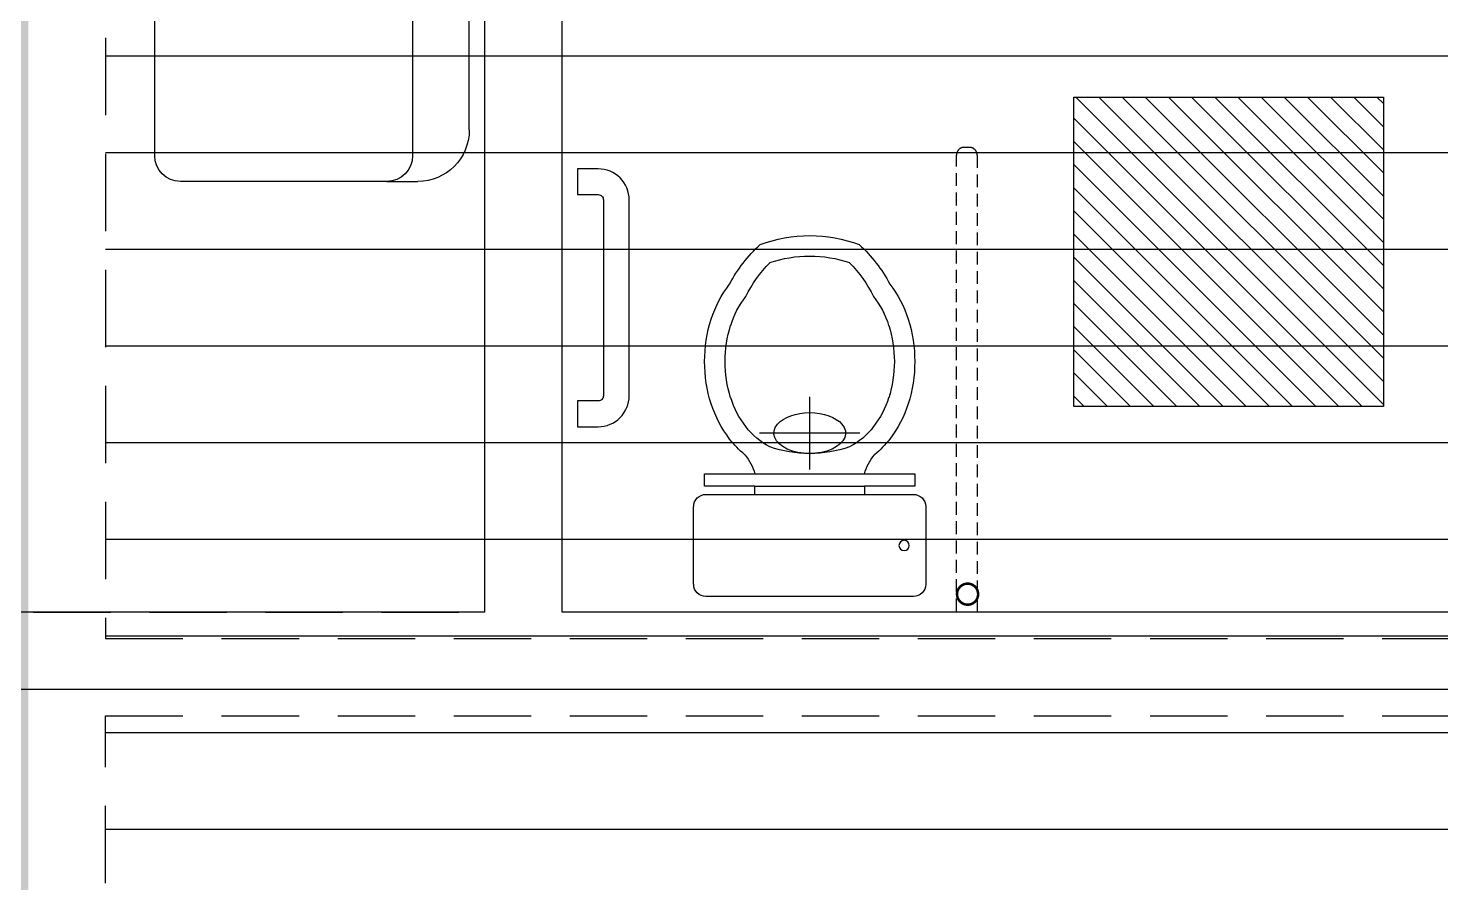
# Model space of a CAD drawing. Header units: inches. Extents: x 567115 to 582893, y 124948 to 133566.
# Drawn here: x 580393.6 to 580667.4, y 130039.6 to 130205.4 of the extents above; entities that cross this region are included whole.
import ezdxf

# ---------------------------------------------------------------- set-up
doc = ezdxf.new("R2010")
doc.units = ezdxf.units.IN
doc.header["$MEASUREMENT"] = 0
doc.linetypes.add('DASHED', pattern=[0.75, 0.5, -0.25])
doc.linetypes.add('HIDDEN', pattern=[0.375, 0.25, -0.125])
doc.layers.add('bargh', color=2, linetype='Continuous', plot=False)
for name, color, linetype in [('kazeb', 15, 'Continuous'), ('khatchin', 15, 'DASHED'), ('mobl', 11, 'Continuous'), ('wall kanaf', 4, 'Continuous')]:
    doc.layers.add(name, color=color, linetype=linetype)

# ---------------------------------------------------------------- blocks, each defined once
blk = doc.blocks.new('barh')
at = {"layer": 'bargh', "ltscale": 80}
h = blk.add_hatch(dxfattribs=at)
h.set_pattern_fill('ANSI31', color=256)
h.set_pattern_definition([(45, (-26898.8397, -10198.602), (-2.24506403, 2.24506403), [])])
h.paths.add_polyline_path([(60, 60), (0, 60), (0, 0), (60, 0)])
blk.add_lwpolyline([(60, 60), (0, 60), (0, 0), (60, 0)], close=True, dxfattribs=at)
blk = doc.blocks.new('T100')
at = {"layer": 'mobl', "linetype": 'Continuous'}
for p, q in [((500598.71, -31043.85), (500613.77, -31043.85)), ((500617.74, -31045.98), (500620.11, -31045.98)), ((500617.74, -31055.74), (500617.74, -31045.98)), ((500620.11, -31045.98), (500620.11, -31055.74)), ((500596.33, -31086.47), (500596.33, -31046.23)), ((500616.15, -31046.23), (500616.15, -31055.74)), ((500616.15, -31055.74), (500617.74, -31055.74)), ((500616.15, -31055.74), (500616.15, -31076.96)), ((500617.74, -31055.74), (500617.74, -31076.96)), ((500620.11, -31055.74), (500620.11, -31076.96)), ((500628.04, -31076.08), (500628.04, -31056.62)), ((500621, -31066.35), (500635.09, -31066.35)), ((500616.15, -31076.96), (500616.15, -31086.47)), ((500617.74, -31076.96), (500616.15, -31076.96)), ((500617.74, -31086.72), (500617.74, -31076.96)), ((500620.11, -31076.96), (500620.11, -31086.72)), ((500620.11, -31086.72), (500617.74, -31086.72)), ((500613.77, -31088.85), (500598.71, -31088.85)), ((500613.77, -31088.85), (500613.77, -31088.85))]:
    blk.add_line(p, q, dxfattribs=at)
at = {"layer": 'mobl', "linetype": 'Continuous', "extrusion": (0, 0, -1)}
for centre, major_axis, ratio, start_param, end_param in [((500598.71, -31046.23), (1.68, 1.68), 1, 3.926991, 5.497787), ((500613.77, -31046.23), (-1.68, 1.68), 1, 0.785398, 2.356194), ((500641.91, -31073.04), (19.14, 19.14), 1, -1.093978, -0.785398), ((500641.91, -31073.04), (-19.14, 19.14), 1, 0.785398, 1.093978), ((500640.45, -31068.44), (15.72, 15.72), 1, -1.4413, -1.093978), ((500643.38, -31068.44), (-15.72, 15.72), 1, 1.093978, 1.4413), ((500638.2, -31065.52), (13.12, 13.12), 1, 4.613673, 4.841885), ((500640.45, -31068.44), (-12.92, 12.92), 1, 0.129496, 0.476819), ((500641.91, -31073.04), (16.34, 16.34), 1, -1.093978, -0.785398), ((500641.91, -31073.04), (-16.34, 16.34), 1, 0.785398, 1.093978), ((500643.38, -31068.44), (-12.92, 12.92), 1, 1.093978, 1.4413), ((500643.47, -31076.14), (20.28, 20.28), 1, -0.296443, 0.042032), ((500617.74, -31046.74), (6.58, 6.58), 1, 1.640232, 2.098393), ((500638.2, -31065.52), (-10.32, 10.32), 1, 5.991563, 6.412682), ((500643.39, -31076.67), (-17.88, 17.88), 1, 1.241205, 1.560823), ((500651.5, -31064.08), (-3.58, 19.68), 0.731658, 1.323908, 1.817684), ((500628.04, -31066.35), (0, 6.95), 0.570521, 2.688702, 6.736076), ((500634.93, -31064.16), (2.61, 15.84), 0.664885, 4.465501, 4.959277), ((500651.52, -31064.16), (-2.61, 15.84), 0.664885, 1.323908, 1.817684), ((500628.04, -31066.35), (0, 6.95), 0.570521, 0.45289, 2.688702), ((500634.93, -31068.54), (-2.61, 15.84), 0.664885, 4.465501, 4.959277), ((500651.52, -31068.54), (2.61, 15.84), 0.664885, 1.323908, 1.817684), ((500651.5, -31068.62), (3.58, 19.68), 0.731658, 1.323908, 1.817684), ((500638.2, -31067.17), (-10.32, 10.32), 1, 4.582893, 5.004011), ((500643.39, -31056.03), (17.88, 17.88), 1, 1.580769, 1.900388), ((500643.47, -31056.56), (20.28, 20.28), 1, 1.528765, 1.867239), ((500617.74, -31085.96), (6.58, 6.58), 1, -0.527596, -0.069436), ((500638.2, -31067.17), (-13.12, 13.12), 1, 4.582893, 4.811105), ((500640.45, -31064.25), (-12.92, 12.92), 1, 4.23557, 4.582893), ((500643.38, -31064.25), (-12.92, 12.92), 1, 3.271089, 3.618411), ((500641.91, -31059.65), (-16.34, 16.34), 1, 3.926991, 4.23557), ((500641.91, -31059.65), (16.34, 16.34), 1, 2.047615, 2.356194), ((500606.24, -31084.65), (0.707, 0.707), 1, -0.785398, 5.497787), ((500640.45, -31064.25), (-15.72, 15.72), 1, 4.23557, 4.582893), ((500643.38, -31064.25), (15.72, 15.72), 1, 1.700293, 2.047615), ((500598.71, -31086.47), (-1.68, 1.68), 1, 3.926991, 5.497787), ((500613.77, -31086.47), (1.68, 1.68), 1, 0.785398, 2.356194), ((500641.91, -31059.65), (-19.14, 19.14), 1, 3.926991, 4.23557), ((500641.91, -31059.65), (19.14, 19.14), 1, 2.047615, 2.356194)]:
    blk.add_ellipse(centre, major_axis=major_axis, ratio=ratio, start_param=start_param, end_param=end_param, dxfattribs=at)
blk = doc.blocks.new('A$C6F8A6A56')
at = {"layer": 'mobl', "color": 3, "rotation": 90}
blk.add_blockref('T100', (-31066.35, -500596.33), dxfattribs=at)
blk = doc.blocks.new('wc.ff')
at = {"layer": 'mobl', "const_width": 0.49}
blk.add_lwpolyline([(-76.57, -3.47, 3.209414), (-77.89, -5.38, 0.311583), (-76.57, -3.47, 5.13246)], format="xyb", dxfattribs=at)
at = {"layer": 'mobl', "linetype": 'HIDDEN', "ltscale": 10}
blk.add_lwpolyline([(-76.46, -0.13), (-76.46, -88.63, -0.414214), (-77.96, -90.13), (-78.96, -90.13, -0.414214), (-80.46, -88.63), (-80.46, -0.13)], format="xyb", dxfattribs=at)
at = {"layer": 'mobl'}
blk.add_lwpolyline([(-13, -79.95, 0.414214), (-7, -85.95), (-3, -85.95), (-3, -80.95), (-7, -80.95, -0.414214), (-8, -79.95), (-8, -41.95, -0.414214), (-7, -40.95), (-3, -40.95), (-3, -35.95), (-7, -35.95, 0.414214), (-13, -41.95)], format="xyb", close=True, dxfattribs=at)
at = {"layer": 'mobl', "rotation": 179.9999999916624}
blk.add_blockref('A$C6F8A6A56', (-48, -3), dxfattribs=at)
blk = doc.blocks.new('2-03')
at = {"layer": 'mobl'}
for p, q in [((-0.145, -0.31), (0.155, -0.31)), ((-0.245, -0.47), (-0.245, -0.41)), ((0.255, -0.47), (0.255, -0.41)), ((0.205, -0.42), (-0.195, -0.42)), ((-0.245, -0.47), (-0.245, -0.87)), ((0.255, -0.87), (0.255, -0.47)), ((-0.195, -0.92), (0.205, -0.92))]:
    blk.add_line(p, q, dxfattribs=at)
for centre, radius, start, end in [((-0.145, -0.41), 0.1, 90, 180), ((0.155, -0.41), 0.1, 0, 90), ((-0.195, -0.47), 0.05, 90, 180), ((0.205, -0.47), 0.05, 0, 90), ((-0.195, -0.87), 0.05, 180, 270), ((0.205, -0.87), 0.05, 270, 360)]:
    blk.add_arc(centre, radius, start, end, dxfattribs=at)

msp = doc.modelspace()

# ---------------------------------------------------------------- hatches: boundary and pattern name
at = {"layer": 'kazeb'}
h = msp.add_hatch(dxfattribs=at)
h.set_pattern_fill('ANSI33', color=256, scale=150, style=0)
edge = h.paths.add_edge_path()
edge.add_line((582109.57, 128632.04), (582109.57, 128392.04))
edge.add_line((582109.57, 128392.04), (578320.57, 128392.04))
edge.add_line((578320.57, 128392.04), (578320.57, 128690.54))
edge.add_line((578320.57, 128690.54), (578793.57, 128690.54))
edge.add_line((578793.57, 128690.54), (578793.57, 129021.04))
edge.add_line((578793.57, 129021.04), (578726.07, 129021.04))
edge.add_line((578726.07, 129021.04), (578726.07, 129420.54))
edge.add_line((578726.07, 129420.54), (578793.57, 129420.54))
edge.add_line((578793.57, 129420.54), (578793.57, 129646.75))
edge.add_arc((578599.47, 129621.05), 195.79, 7.5429, 86.8508)
edge.add_line((578610.23, 129816.54), (577001.07, 129816.54))
edge.add_line((577001.07, 129816.54), (577001.07, 129854.04))
edge.add_line((577001.07, 129854.04), (576904.07, 129854.04))
edge.add_line((576904.07, 129854.04), (576905.74, 130029.04))
edge.add_line((576905.74, 130029.04), (577001.07, 130029.04))
edge.add_line((577001.07, 130029.04), (577001.07, 130066.54))
edge.add_line((577001.07, 130066.54), (580046.57, 130066.54))
edge.add_line((580046.57, 130066.54), (580046.57, 131114.04))
edge.add_line((580046.57, 131114.04), (580126.57, 131114.04))
edge.add_line((580126.57, 131114.04), (580126.57, 131169.54))
edge.add_line((580126.57, 131169.54), (580340.34, 131169.54))
edge.add_line((580340.34, 131169.54), (580346.57, 131169.54))
edge.add_line((580346.57, 131169.54), (580393.57, 131169.54))
edge.add_line((580393.57, 131169.54), (580393.57, 128632.04))
edge.add_line((580393.57, 128632.04), (582109.57, 128632.04))
edge = h.paths.add_edge_path(flags=16)
edge.add_line((578993.57, 128632.04), (580058.69, 128632.04))
edge.add_line((580058.69, 128632.04), (580058.44, 129716.54))
edge.add_arc((579958.61, 129716.73), 99.84, 359.8898, 448.6633)
edge.add_line((579960.94, 129816.54), (578993.57, 129816.54))
edge.add_line((578993.57, 129816.54), (578993.57, 128632.04))
h = msp.add_hatch(dxfattribs=at)
h.set_pattern_fill('LINE', color=256, scale=150, style=2)
h.paths.add_polyline_path([(581093.57, 130477.04), (580519.57, 130477.04), (580519.57, 130406.04), (580408.57, 130406.04), (580408.57, 130087.04), (581164.57, 130087.04), (581164.57, 130406.04), (581093.57, 130406.04)])
h = msp.add_hatch(dxfattribs=at)
h.set_pattern_fill('LINE', color=256, scale=150, style=2)
h.paths.add_polyline_path([(581164.57, 130072.04), (581164.57, 129792.04), (581093.57, 129792.04), (581093.57, 129701.09), (580479.57, 129701.09), (580479.57, 129792.04), (580408.57, 129792.04), (580408.57, 130072.04)])

# ---------------------------------------------------------------- linework, layer by layer
at = {"layer": 'khatchin', "ltscale": 30}
for points in [[(581093.57, 130477.04), (580519.57, 130477.04), (580519.57, 130406.04), (580408.57, 130406.04), (580408.57, 130087.04), (581164.57, 130087.04), (581164.57, 130406.04), (581093.57, 130406.04), (581093.57, 130477.04)], [(576529.09, 127391.65), (576908.59, 127391.65), (576908.59, 129827.15), (581566.09, 129827.15), (581566.09, 128407.15), (581806.09, 128407.15), (581806.09, 130077.15), (576531.59, 130077.15), (576531.59, 129800.15), (576587.59, 129800.15), (576587.59, 128963.65), (576534.09, 128963.65), (576534.09, 128409.65), (576587.59, 128409.65), (576587.59, 127621.65), (576529.09, 127621.65), (576529.09, 127391.65)], [(581164.57, 130072.04), (581164.57, 129792.04), (581093.57, 129792.04), (581093.57, 129701.09), (580479.57, 129701.09), (580479.57, 129792.04), (580408.57, 129792.04), (580408.57, 130072.04), (581164.57, 130072.04)]]:
    msp.add_lwpolyline(points, dxfattribs=at)
for points in [[(580482.09, 130421.15), (580408.59, 130421.15), (580408.59, 130456.65), (580102.09, 130456.65), (580102.09, 130451.65), (580102.09, 130331.65), (580102.09, 130092.15), (580482.09, 130092.15)], [(580694.09, 130092.15), (580497.09, 130092.15), (580497.09, 130412.39), (580694.09, 130412.39)]]:
    msp.add_lwpolyline(points, close=True, dxfattribs=at)
at = {"layer": 'wall kanaf', "color": 15, "ltscale": 0.1}
for p, q in [((580482.09, 130092.15), (580482.09, 130421.15)), ((580497.09, 130092.15), (580497.09, 130412.39)), ((580482.09, 130092.15), (580102.09, 130092.15)), ((580694.09, 130092.15), (580497.09, 130092.15)), ((581600.88, 130077.15), (580022.09, 130077.15))]:
    msp.add_line(p, q, dxfattribs=at)

# ---------------------------------------------------------------- block references
at = {"layer": 'bargh', "xscale": -1}
msp.add_blockref('barh', (580656.32, 130132.04), dxfattribs=at)
at = {"layer": 'mobl', "xscale": -100, "yscale": 100, "zscale": 100, "rotation": 269.9999999999999}
msp.add_blockref('2-03', (580510.09, 130200.15), dxfattribs=at)
at = {"layer": 'mobl', "rotation": 180}
msp.add_blockref('wc.ff', (580497.09, 130092.15), dxfattribs=at)

doc.saveas('drawing.dxf')
